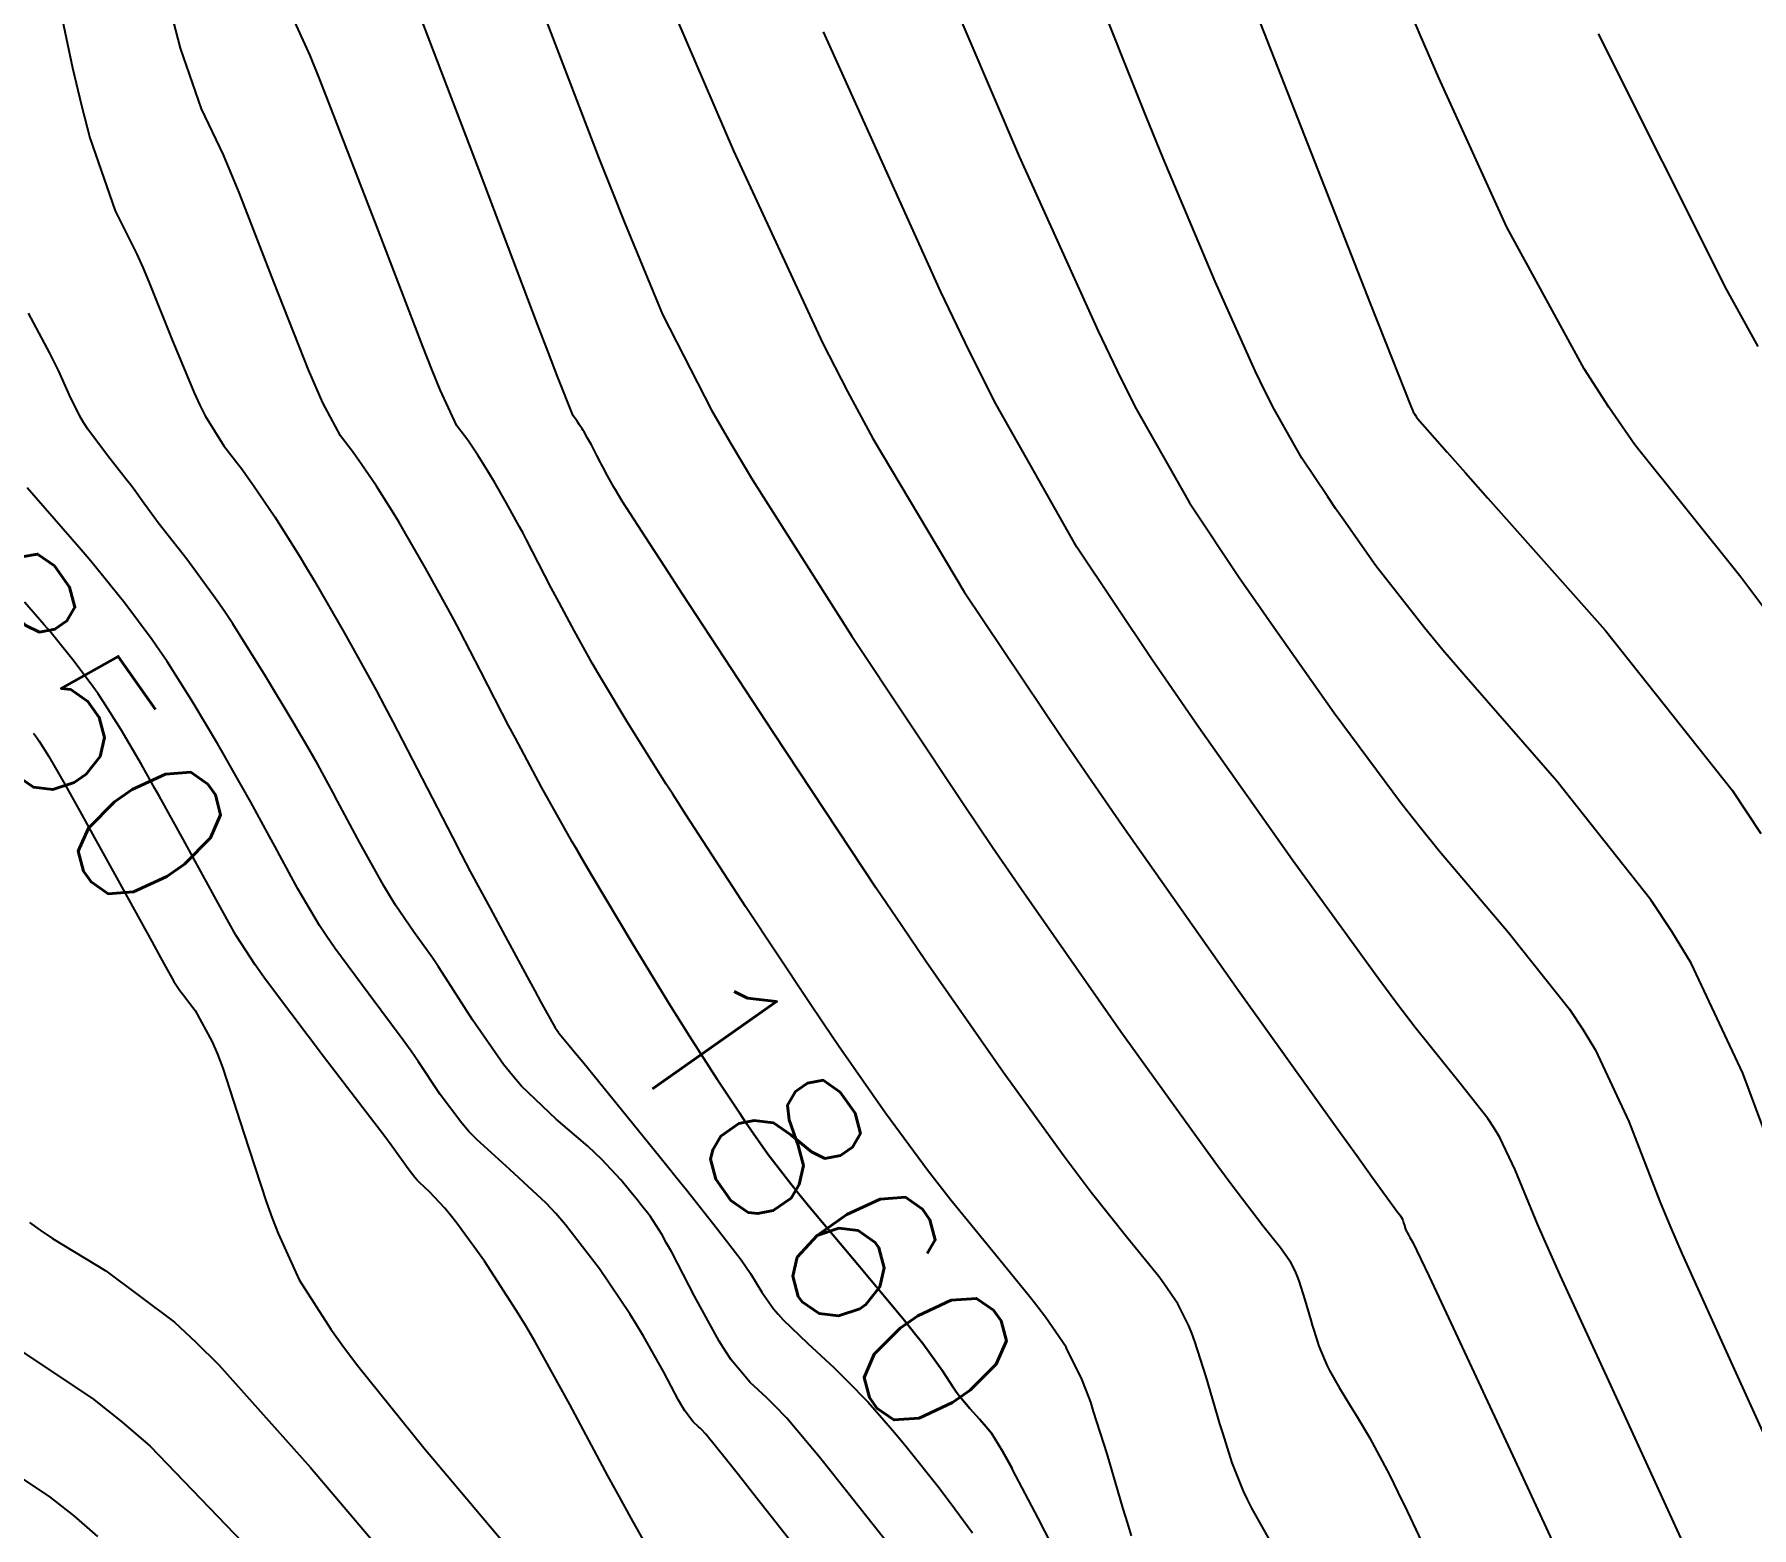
# Model space of a CAD drawing. Header units: metres. Extents: x 837117 to 838479, y 1189012 to 1191015.
# Drawn here: x 838005.33 to 838048.31, y 1189272.06 to 1189309.45 of the extents above; entities that cross this region are included whole.
import ezdxf

# ---------------------------------------------------------------- set-up
doc = ezdxf.new("R2010")
doc.units = ezdxf.units.M
doc.header["$LTSCALE"] = 0.3
doc.layers.add('COTAS 10', color=1, linetype='Continuous')
doc.layers.add('COTAS INT', color=252, linetype='Continuous')
doc.styles.get("Standard").update_dxf_attribs({"font": 'simplex.shx'})

msp = doc.modelspace()

# ---------------------------------------------------------------- linework, layer by layer
at = {"layer": 'COTAS 10'}
for points in [[(838018.882, 1189289.084), (838019.034, 1189288.817), (838019.285, 1189288.388), (838020.284, 1189286.716), (838021.266, 1189285.112), (838021.506, 1189284.727), (838021.732, 1189284.366), (838022.432, 1189283.273), (838022.995, 1189282.423), (838023.135, 1189282.215), (838023.268, 1189282.02), (838023.69, 1189281.414), (838024.264, 1189280.669), (838024.493, 1189280.386), (838024.752, 1189280.07), (838025.939, 1189278.651), (838027.107, 1189277.246), (838027.353, 1189276.939), (838027.567, 1189276.668), (838028.059, 1189275.983), (838028.333, 1189275.563), (838028.407, 1189275.458), (838028.482, 1189275.359), (838028.747, 1189275.043), (838028.99, 1189274.775), (838029.05, 1189274.707), (838029.106, 1189274.641), (838029.286, 1189274.423), (838029.562, 1189273.974), (838029.68, 1189273.763), (838029.804, 1189273.537), (838029.68, 1189273.763), (838029.562, 1189273.974), (838029.286, 1189274.423), (838029.106, 1189274.641), (838029.05, 1189274.707), (838028.99, 1189274.775), (838028.747, 1189275.043), (838028.482, 1189275.359), (838028.407, 1189275.458), (838028.333, 1189275.563), (838028.059, 1189275.983), (838027.567, 1189276.668), (838027.353, 1189276.939), (838027.107, 1189277.246), (838025.939, 1189278.651), (838024.752, 1189280.07), (838024.493, 1189280.386), (838024.264, 1189280.669), (838023.69, 1189281.414), (838023.268, 1189282.02), (838023.135, 1189282.215), (838022.995, 1189282.423), (838022.432, 1189283.273), (838021.732, 1189284.366), (838021.506, 1189284.727), (838021.266, 1189285.112), (838020.284, 1189286.716), (838019.285, 1189288.388), (838019.034, 1189288.817), (838018.882, 1189289.084), (838018.796, 1189289.231), (838018.028, 1189290.604), (838017.371, 1189291.827), (838017.203, 1189292.147), (838017.039, 1189292.458), (838016.497, 1189293.514), (838015.978, 1189294.518), (838015.83, 1189294.797), (838015.68, 1189295.075), (838015.123, 1189296.084), (838014.588, 1189297.014), (838014.452, 1189297.243), (838014.321, 1189297.46), (838013.892, 1189298.141), (838013.514, 1189298.699), (838013.415, 1189298.839), (838013.319, 1189298.972), (838012.992, 1189299.401), (838012.55, 1189300.224), (838012.381, 1189300.606), (838012.191, 1189301.055), (838011.337, 1189303.232), (838010.458, 1189305.49), (838010.252, 1189305.99), (838010.063, 1189306.435), (838009.516, 1189307.591), (838008.992, 1189309.109), (838008.818, 1189309.782)], [(838046.687, 1189271.499), (838044.984, 1189275.21), (838043.523, 1189278.383), (838043.22, 1189279.057), (838042.961, 1189279.642), (838042.393, 1189281.017), (838042.011, 1189281.833), (838041.869, 1189282.066), (838041.712, 1189282.302), (838041.017, 1189283.179), (838039.889, 1189284.582), (838039.46, 1189285.15), (838038.98, 1189285.795), (838036.822, 1189288.772), (838034.48, 1189292.093), (838033.884, 1189292.956), (838033.31, 1189293.793), (838031.423, 1189296.61), (838029.393, 1189300.204), (838028.728, 1189301.531), (838028.019, 1189303.003), (838025.085, 1189309.516)], [(838044.469, 1189309.467), (838047.682, 1189303.055), (838048.47, 1189301.634)], [(838005.314, 1189291.952), (838005.383, 1189291.853), (838005.451, 1189291.752), (838005.694, 1189291.369), (838006.099, 1189290.663), (838006.27, 1189290.358), (838006.466, 1189290.005), (838006.878, 1189289.261), (838007.388, 1189288.338), (838008.269, 1189286.736), (838008.44, 1189286.425), (838008.579, 1189286.172), (838008.819, 1189285.735), (838008.921, 1189285.586), (838008.975, 1189285.514), (838009.039, 1189285.428), (838009.36, 1189285.007), (838009.784, 1189284.227), (838009.914, 1189283.915), (838010.049, 1189283.562), (838010.578, 1189281.939), (838011.133, 1189280.223), (838011.283, 1189279.812), (838011.432, 1189279.428), (838011.96, 1189278.268), (838012.755, 1189277.026), (838013.072, 1189276.589), (838013.432, 1189276.112), (838015.082, 1189274.055), (838016.736, 1189272.085), (838017.098, 1189271.664)], [(838031.13, 1189270.98), (838030.457, 1189272.298), (838029.816, 1189273.513), (838029.804, 1189273.537)]]:
    msp.add_lwpolyline(points, dxfattribs=at)
at = {"layer": 'COTAS INT'}
for points in [[(838005.336, 1189313.132), (838006.283, 1189308.618), (838006.51, 1189307.673), (838006.721, 1189306.861), (838007.352, 1189305.03), (838007.893, 1189303.951), (838008.046, 1189303.612), (838008.201, 1189303.255), (838008.774, 1189301.824), (838009.329, 1189300.475), (838009.472, 1189300.17), (838009.611, 1189299.896), (838010.078, 1189299.152), (838010.54, 1189298.545), (838010.677, 1189298.356), (838010.817, 1189298.158), (838011.352, 1189297.367), (838011.96, 1189296.404), (838012.145, 1189296.097), (838012.338, 1189295.773), (838013.095, 1189294.456), (838013.884, 1189293.028), (838014.096, 1189292.633), (838014.306, 1189292.239), (838015.04, 1189290.817), (838015.794, 1189289.349), (838016.016, 1189288.925), (838016.243, 1189288.493), (838016.736, 1189287.576), (838017.113, 1189286.872), (838017.667, 1189285.854), (838017.856, 1189285.506), (838018.004, 1189285.236), (838018.126, 1189285.013), (838018.359, 1189284.596), (838018.417, 1189284.505), (838018.43, 1189284.486), (838018.441, 1189284.47), (838018.469, 1189284.437), (838018.718, 1189284.136), (838018.869, 1189283.951), (838019.056, 1189283.723), (838019.842, 1189282.759), (838020.027, 1189282.531), (838021.128, 1189281.172), (838021.397, 1189280.838), (838021.65, 1189280.522), (838022.434, 1189279.533), (838023.019, 1189278.762), (838023.147, 1189278.584), (838023.26, 1189278.421), (838023.541, 1189277.959), (838023.829, 1189277.542), (838023.945, 1189277.407), (838024.076, 1189277.264), (838024.684, 1189276.676), (838025.348, 1189276.059), (838025.516, 1189275.897), (838025.677, 1189275.738), (838026.2, 1189275.199), (838026.764, 1189274.557), (838026.95, 1189274.335), (838027.149, 1189274.092), (838027.979, 1189273.056), (838028.37, 1189272.53)], [(838049.067, 1189280.817), (838048.09, 1189283.438), (838046.799, 1189286.197), (838046.32, 1189286.985), (838045.79, 1189287.783), (838043.438, 1189290.748), (838041.106, 1189293.421), (838040.587, 1189294.034), (838040.124, 1189294.592), (838038.909, 1189296.147), (838038.106, 1189297.287), (838037.901, 1189297.582), (838037.704, 1189297.87), (838037.057, 1189298.837), (838036.36, 1189300.07), (838036.132, 1189300.526), (838035.888, 1189301.03), (838034.882, 1189303.266), (838033.587, 1189306.355), (838033.162, 1189307.398), (838032.708, 1189308.523), (838030.827, 1189313.266)], [(838020.914, 1189311.005), (838022.828, 1189306.537), (838025.062, 1189301.729), (838025.687, 1189300.508), (838026.315, 1189299.335), (838028.607, 1189295.497), (838031.066, 1189291.82), (838031.799, 1189290.749), (838032.555, 1189289.654), (838035.474, 1189285.511), (838037.952, 1189282.046), (838038.429, 1189281.379), (838038.816, 1189280.839), (838039.459, 1189279.948), (838039.506, 1189279.891), (838039.526, 1189279.865), (838039.552, 1189279.827), (838039.572, 1189279.786), (838039.578, 1189279.772), (838039.583, 1189279.757), (838039.604, 1189279.691), (838039.625, 1189279.622), (838039.63, 1189279.604), (838039.635, 1189279.587), (838039.653, 1189279.532), (838039.674, 1189279.479), (838039.681, 1189279.464), (838039.689, 1189279.448), (838039.723, 1189279.389), (838039.762, 1189279.325), (838039.784, 1189279.287), (838039.828, 1189279.216), (838040.24, 1189278.35), (838040.484, 1189277.831), (838040.784, 1189277.189), (838042.337, 1189273.862), (838044.101, 1189270.034)], [(838028.025, 1189310.969), (838029.983, 1189306.391), (838031.954, 1189302.017), (838032.43, 1189301.028), (838032.877, 1189300.137), (838034.24, 1189297.723), (838035.507, 1189295.831), (838035.892, 1189295.269), (838036.293, 1189294.69), (838037.866, 1189292.459), (838039.552, 1189290.193), (838040.023, 1189289.592), (838040.497, 1189289.002), (838042.228, 1189286.964), (838043.751, 1189285.042), (838044.095, 1189284.525), (838044.405, 1189284.015), (838045.242, 1189282.228), (838046.014, 1189280.23), (838046.283, 1189279.587), (838046.577, 1189278.905), (838047.836, 1189276.12), (838049.348, 1189272.802)], [(838050.675, 1189292.353), (838048.042, 1189295.86), (838045.392, 1189299.176), (838044.739, 1189300.121), (838044.121, 1189301.077), (838042.183, 1189304.625), (838040.485, 1189308.362), (838040.019, 1189309.437), (838039.554, 1189310.53)], [(838032.796, 1189271.851), (838032.692, 1189272.186), (838032.587, 1189272.533), (838032.184, 1189273.904), (838031.845, 1189274.971), (838031.771, 1189275.202), (838031.659, 1189275.504), (838031.548, 1189275.782), (838031.166, 1189276.557), (838031.155, 1189276.578), (838030.639, 1189277.332), (838030.45, 1189277.582), (838030.398, 1189277.65), (838030.241, 1189277.851), (838029.319, 1189278.975), (838028.268, 1189280.262), (838027.977, 1189280.634), (838027.686, 1189281.013), (838026.636, 1189282.438), (838025.46, 1189284.126), (838025.09, 1189284.671), (838024.7, 1189285.249), (838023.131, 1189287.617), (838021.645, 1189289.9), (838021.308, 1189290.425), (838021.148, 1189290.676), (838021.002, 1189290.902), (838020.166, 1189292.239), (838019.582, 1189293.216), (838019.436, 1189293.467), (838019.296, 1189293.709), (838018.848, 1189294.511), (838018.464, 1189295.225), (838018.366, 1189295.412), (838018.27, 1189295.594), (838017.953, 1189296.211), (838017.65, 1189296.797), (838017.564, 1189296.96), (838017.476, 1189297.123), (838017.151, 1189297.712), (838016.838, 1189298.256), (838016.759, 1189298.389), (838016.682, 1189298.516), (838016.432, 1189298.914), (838016.211, 1189299.24), (838016.153, 1189299.322), (838016.097, 1189299.4), (838015.906, 1189299.65), (838015.488, 1189300.553), (838015.289, 1189301.042), (838015.053, 1189301.635), (838013.9, 1189304.64), (838012.714, 1189307.725), (838012.458, 1189308.368), (838012.233, 1189308.92), (838011.68, 1189310.153)], [(838036.255, 1189271.746), (838035.802, 1189272.55), (838035.696, 1189272.762), (838035.598, 1189272.97), (838035.315, 1189273.684), (838035.075, 1189274.43), (838035.005, 1189274.658), (838034.933, 1189274.896), (838034.657, 1189275.833), (838034.375, 1189276.72), (838034.298, 1189276.927), (838034.223, 1189277.117), (838033.954, 1189277.661), (838033.601, 1189278.176), (838033.472, 1189278.347), (838033.329, 1189278.531), (838032.699, 1189279.3), (838031.784, 1189280.455), (838031.461, 1189280.883), (838031.108, 1189281.357), (838029.582, 1189283.462), (838027.652, 1189286.232), (838027.045, 1189287.126), (838026.405, 1189288.075), (838023.831, 1189291.961), (838021.558, 1189295.434), (838021.109, 1189296.123), (838020.738, 1189296.692), (838020.048, 1189297.763), (838019.88, 1189298.044), (838019.837, 1189298.117), (838019.797, 1189298.186), (838019.668, 1189298.418), (838019.557, 1189298.624), (838019.529, 1189298.678), (838019.501, 1189298.73), (838019.41, 1189298.908), (838019.323, 1189299.077), (838019.273, 1189299.171), (838019.179, 1189299.341), (838019.089, 1189299.497), (838019.066, 1189299.536), (838019.044, 1189299.572), (838018.971, 1189299.687), (838018.908, 1189299.781), (838018.891, 1189299.804), (838018.875, 1189299.827), (838018.82, 1189299.899), (838018.427, 1189300.882), (838018.197, 1189301.478), (838017.916, 1189302.215), (838016.463, 1189306.048), (838014.971, 1189309.96)], [(838035.852, 1189310.141), (838038.297, 1189303.909), (838038.767, 1189302.711), (838039.148, 1189301.741), (838039.78, 1189300.141), (838039.823, 1189300.044), (838039.833, 1189300.023), (838039.843, 1189300.003), (838039.873, 1189299.95), (838039.901, 1189299.908), (838039.91, 1189299.896), (838039.918, 1189299.883), (838039.953, 1189299.834), (838040.695, 1189298.99), (838041.15, 1189298.476), (838041.714, 1189297.84), (838044.649, 1189294.533), (838047.829, 1189290.523), (838048.546, 1189289.444)], [(838018.111, 1189309.881), (838019.462, 1189306.356), (838019.791, 1189305.518), (838020.101, 1189304.742), (838021.055, 1189302.439), (838022.284, 1189300.041), (838022.766, 1189299.205), (838023.31, 1189298.295), (838025.79, 1189294.383), (838028.577, 1189290.19), (838029.315, 1189289.101), (838030.038, 1189288.044), (838032.528, 1189284.487), (838034.53, 1189281.702), (838034.945, 1189281.131), (838035.3, 1189280.647), (838036.079, 1189279.624), (838036.417, 1189279.211), (838036.494, 1189279.112), (838036.564, 1189279.02), (838036.753, 1189278.744), (838036.897, 1189278.452), (838036.938, 1189278.35), (838036.979, 1189278.239), (838037.131, 1189277.762), (838037.279, 1189277.259), (838037.317, 1189277.131), (838037.355, 1189277.009), (838037.484, 1189276.608), (838037.636, 1189276.225), (838037.689, 1189276.113), (838037.746, 1189275.999), (838037.989, 1189275.567), (838038.272, 1189275.104), (838038.354, 1189274.969), (838038.437, 1189274.832), (838038.751, 1189274.317), (838039.257, 1189273.363), (838039.461, 1189272.95), (838039.693, 1189272.473), (838040.763, 1189270.21)], [(838026.673, 1189271.689), (838025.271, 1189273.459), (838024.979, 1189273.824), (838024.728, 1189274.134), (838024.169, 1189274.8), (838023.852, 1189275.126), (838023.755, 1189275.222), (838023.653, 1189275.32), (838023.251, 1189275.694), (838022.776, 1189276.261), (838022.628, 1189276.482), (838022.474, 1189276.73), (838021.857, 1189277.854), (838021.283, 1189278.954), (838021.155, 1189279.187), (838021.041, 1189279.388), (838020.744, 1189279.857), (838020.504, 1189280.159), (838020.427, 1189280.256), (838020.345, 1189280.358), (838020.008, 1189280.773), (838019.537, 1189281.28), (838019.37, 1189281.44), (838019.187, 1189281.609), (838018.395, 1189282.288), (838017.528, 1189283.116), (838017.298, 1189283.378), (838017.072, 1189283.654), (838016.294, 1189284.772), (838015.612, 1189285.848), (838015.448, 1189286.099), (838015.293, 1189286.329), (838014.822, 1189286.988), (838014.37, 1189287.649), (838014.228, 1189287.88), (838014.079, 1189288.131), (838013.478, 1189289.211), (838012.923, 1189290.251), (838012.802, 1189290.477), (838012.695, 1189290.677), (838012.426, 1189291.172), (838012.118, 1189291.706), (838011.986, 1189291.929), (838011.834, 1189292.186), (838011.115, 1189293.384), (838010.296, 1189294.691), (838010.08, 1189295.017), (838009.868, 1189295.326), (838009.144, 1189296.311), (838008.558, 1189297.063), (838008.434, 1189297.225), (838008.326, 1189297.367), (838008.074, 1189297.717), (838007.846, 1189298.033), (838007.754, 1189298.154), (838007.649, 1189298.29), (838007.164, 1189298.903), (838006.673, 1189299.567), (838006.564, 1189299.735), (838006.466, 1189299.895), (838006.211, 1189300.416), (838005.945, 1189301.021), (838005.84, 1189301.233), (838005.723, 1189301.466), (838005.188, 1189302.469)], [(838025.142, 1189270.606), (838023.31, 1189272.931), (838022.952, 1189273.384), (838022.659, 1189273.754), (838022.137, 1189274.401), (838022.027, 1189274.514), (838021.994, 1189274.548), (838021.958, 1189274.582), (838021.819, 1189274.711), (838021.616, 1189274.983), (838021.541, 1189275.106), (838021.457, 1189275.251), (838021.087, 1189275.949), (838020.582, 1189276.854), (838020.414, 1189277.129), (838020.234, 1189277.415), (838019.48, 1189278.538), (838018.629, 1189279.646), (838018.387, 1189279.923), (838018.143, 1189280.186), (838017.236, 1189281.029), (838016.407, 1189281.778), (838016.21, 1189281.983), (838016.028, 1189282.186), (838015.491, 1189282.91), (838014.948, 1189283.728), (838014.762, 1189283.991), (838014.561, 1189284.27), (838013.708, 1189285.408), (838012.855, 1189286.568), (838012.654, 1189286.861), (838012.468, 1189287.142), (838011.925, 1189288.053), (838011.475, 1189288.892), (838011.348, 1189289.127), (838011.219, 1189289.363), (838010.747, 1189290.227), (838010.234, 1189291.139), (838010.081, 1189291.405), (838009.922, 1189291.678), (838009.308, 1189292.712), (838008.653, 1189293.748), (838008.468, 1189294.021), (838008.282, 1189294.289), (838007.598, 1189295.206), (838006.898, 1189296.074), (838006.702, 1189296.31), (838006.504, 1189296.544), (838005.152, 1189298.096)], [(838021.44, 1189270.215), (838020.273, 1189272.294), (838019.974, 1189272.835), (838019.686, 1189273.361), (838018.733, 1189275.14), (838017.867, 1189276.713), (838017.634, 1189277.111), (838017.403, 1189277.492), (838016.596, 1189278.729), (838015.906, 1189279.683), (838015.749, 1189279.885), (838015.608, 1189280.06), (838015.225, 1189280.469), (838014.969, 1189280.7), (838014.909, 1189280.763), (838014.853, 1189280.826), (838014.688, 1189281.048), (838014.284, 1189281.608), (838014.077, 1189281.884), (838013.83, 1189282.211), (838012.594, 1189283.827), (838011.339, 1189285.487), (838011.079, 1189285.842), (838010.857, 1189286.152), (838010.372, 1189286.894), (838010.027, 1189287.532), (838009.894, 1189287.776), (838009.744, 1189288.05), (838009.067, 1189289.283), (838008.462, 1189290.372), (838008.35, 1189290.572), (838008.175, 1189290.882), (838008.01, 1189291.17), (838007.501, 1189292.041), (838007.052, 1189292.75), (838006.925, 1189292.937), (838006.798, 1189293.12), (838006.329, 1189293.749), (838005.85, 1189294.343), (838005.715, 1189294.505), (838005.58, 1189294.666), (838005.084, 1189295.234)], [(838019.842, 1189282.759), (838020.027, 1189282.531), (838021.128, 1189281.172), (838021.397, 1189280.838), (838021.65, 1189280.522), (838022.434, 1189279.533), (838023.019, 1189278.762), (838023.147, 1189278.584), (838023.26, 1189278.421), (838023.541, 1189277.959), (838023.829, 1189277.542), (838023.945, 1189277.407), (838024.076, 1189277.264), (838024.684, 1189276.676), (838025.348, 1189276.059), (838025.516, 1189275.897), (838025.677, 1189275.738), (838026.2, 1189275.199), (838026.764, 1189274.557), (838026.95, 1189274.335), (838027.149, 1189274.092), (838027.979, 1189273.056), (838028.37, 1189272.53), (838028.814, 1189271.93)], [(838005.21, 1189279.698), (838005.481, 1189279.505), (838005.782, 1189279.302), (838007.118, 1189278.492), (838008.836, 1189277.207), (838009.377, 1189276.704), (838009.947, 1189276.138), (838012.242, 1189273.563), (838014.539, 1189270.862)], [(838003.91, 1189277.201), (838006.791, 1189275.296), (838007.525, 1189274.711), (838008.231, 1189274.101), (838010.55, 1189271.688)], [(838003.283, 1189274.442), (838005.702, 1189272.843), (838006.318, 1189272.352), (838006.911, 1189271.839)]]:
    msp.add_lwpolyline(points, dxfattribs=at)

# ---------------------------------------------------------------- texts
at = {"layer": 'COTAS 10', "char_height": 3.8, "attachment_point": 7}
for s, insert, rotation in [('1850', (838000.11, 1189297.694), 305.0572), ('1860', (838019.77, 1189284.514), 305.0939)]:
    msp.add_mtext(s, dxfattribs=dict(at, insert=insert, rotation=rotation))

doc.saveas('drawing.dxf')
